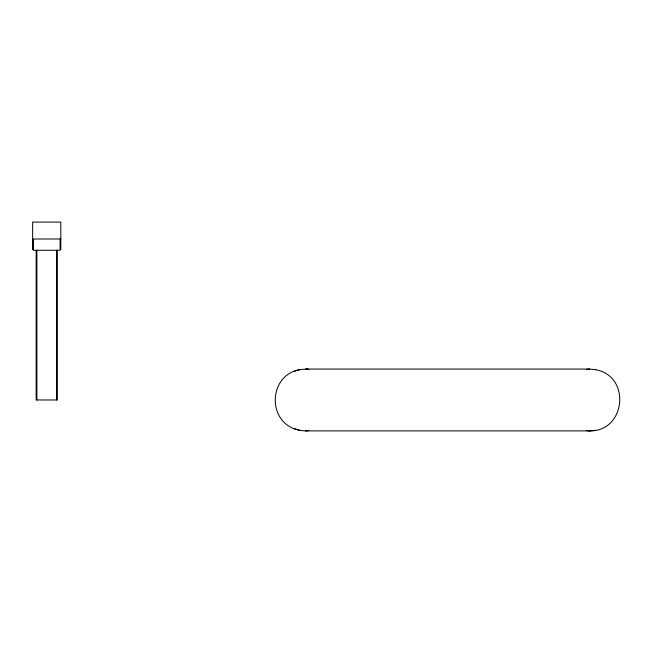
<?xml version="1.0" encoding="UTF-8"?>
<svg xmlns="http://www.w3.org/2000/svg" width="653" height="653" viewBox="0 0 653 653"><rect width="100%" height="100%" fill="white"/><g stroke="black" fill="none" stroke-linecap="round" stroke-linejoin="round"><path stroke-width="0.98" d="M60.109 238.998L33.352 238.998L33.352 250.262L60.109 250.262L60.109 238.998L60.811 238.288M308.771 369.361C266.22 365.917 263.102 429.886 305.759 430.898M589.365 430.898C625.884 431.87 631.394 375.793 595.389 369.663M299.735 369.663L293.85 371.418M586.451 369.361L589.463 369.067L305.669 369.067L308.681 369.361M308.771 430.605L305.669 430.898L589.463 430.898L595.487 430.303M293.85 428.548L299.735 430.303M589.365 369.067L595.487 369.663M586.451 430.605L589.463 430.898M60.811 249.56L60.811 222.102L32.65 222.102L32.65 249.56M57.293 250.262L57.293 399.987L36.168 399.987L36.168 250.262M56.591 250.262L56.591 399.987M36.878 250.262L36.878 399.987"/></g></svg>
